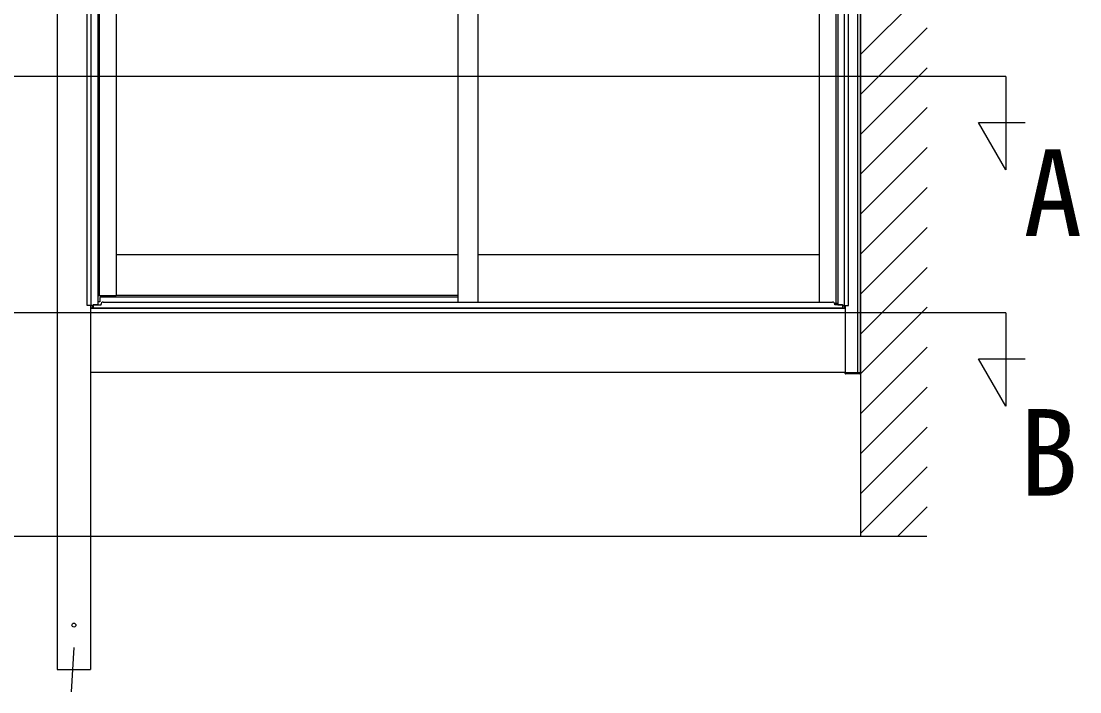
# Model space of a CAD drawing. Units: millimetres, scale not verified. Extents: x -875 to 875, y -1304 to 1297.
# Drawn here: x -391.3 to -272.2, y 702.3 to 777.7 of the extents above; entities that cross this region are included whole.
import ezdxf
from ezdxf.enums import TextEntityAlignment as Align

# ---------------------------------------------------------------- set-up
doc = ezdxf.new("R2010")
doc.units = ezdxf.units.MM
doc.header["$LTSCALE"] = 8
for name, color, linetype in [('0-2_USER1', 3, 'Continuous'), ('0-5_YKK_12', 2, 'Continuous'), ('0-7_YKK_A1', 4, 'Continuous')]:
    doc.layers.add(name, color=color, linetype=linetype)
doc.styles.add('ＭＳ ゴシック', font='')
doc.styles.get('ＭＳ ゴシック').set_extended_font_data('MS Gothic')

msp = doc.modelspace()

# ---------------------------------------------------------------- linework, layer by layer
at = {"layer": '0-5_YKK_12'}
for p, q in [((-283.615, 739.747), (-278.339, 739.747)), ((-385.375, 707.3), (-385.667, 702.3))]:
    msp.add_line(p, q, dxfattribs=at)
for points in [[(-280.544, 771.491), (-396.863, 771.491), (-396.863, 760.989), (-393.792, 766.308), (-399.068, 766.308)], [(-280.544, 771.491), (-280.544, 760.989), (-283.615, 766.308), (-278.339, 766.308)], [(-280.544, 744.93), (-396.863, 744.93), (-396.863, 734.428), (-393.792, 739.747), (-399.068, 739.747)], [(-280.544, 744.93), (-280.544, 734.428), (-283.615, 739.747)]]:
    msp.add_lwpolyline(points, dxfattribs=at)
at = {"layer": '0-7_YKK_A1'}
for p, q in [((-296.875, 879.236), (-296.875, 719.8)), ((-296.875, 738.2), (-296.875, 864.902)), ((-383.435, 745.75), (-383.435, 844.4)), ((-298.665, 745.75), (-298.665, 844.4)), ((-382.515, 842.9), (-382.515, 746.85)), ((-380.625, 842.9), (-380.625, 746.85)), ((-342.188, 842.9), (-342.188, 746.125)), ((-339.938, 842.9), (-339.938, 746.125)), ((-301.5, 842.9), (-301.542, 746.125)), ((-299.61, 842.9), (-299.652, 745.95)), ((-387.25, 841.089), (-387.25, 719.8)), ((-296.875, 773.966), (-289.375, 781.466)), ((-296.875, 769.476), (-289.375, 776.976)), ((-296.875, 764.986), (-289.375, 772.486)), ((-296.875, 760.496), (-289.375, 767.996)), ((-296.875, 756.006), (-289.375, 763.506)), ((-296.875, 751.516), (-289.375, 759.016)), ((-296.875, 747.025), (-289.375, 754.525)), ((-342.188, 751.45), (-380.625, 751.45)), ((-301.539, 751.45), (-339.938, 751.45)), ((-296.875, 742.535), (-289.375, 750.035)), ((-382.675, 746.85), (-380.625, 746.85)), ((-342.188, 746.85), (-380.625, 746.85)), ((-383.5, 745.75), (-383.5, 719.8)), ((-383.475, 745.45), (-383.475, 745.75)), ((-383.225, 745.83), (-383.225, 745.45)), ((-383.2, 745.83), (-383.2, 745.45)), ((-383.2, 745.8), (-382.325, 745.8)), ((-382.45, 746.15), (-382.675, 746.15)), ((-382.45, 746.575), (-382.45, 746.15)), ((-382.325, 746.7), (-342.188, 746.7)), ((-382.325, 745.8), (-382.325, 745.875)), ((-382.075, 746.125), (-300.025, 746.125)), ((-299.425, 745.95), (-299.786, 745.95)), ((-299.775, 745.8), (-299.775, 745.875)), ((-298.9, 745.8), (-299.775, 745.8)), ((-298.875, 745.83), (-298.875, 745.45)), ((-298.625, 745.45), (-298.625, 745.75)), ((-298.6, 745.75), (-298.6, 738.2)), ((-383.5, 745.45), (-298.6, 745.45)), ((-383.225, 745.45), (-383.475, 745.45)), ((-298.875, 745.45), (-298.625, 745.45)), ((-296.875, 738.045), (-289.375, 745.545)), ((-296.875, 733.555), (-289.375, 741.055)), ((-298.6, 738.2), (-383.5, 738.2)), ((-298.6, 738.2), (-296.875, 738.2)), ((-298.57, 738.2), (-296.93, 738.2)), ((-296.956, 738.05), (-298.544, 738.05)), ((-296.93, 738.2), (-296.9, 738.2)), ((-296.9, 738.2), (-296.906, 738.097)), ((-296.875, 729.065), (-289.375, 736.565)), ((-296.875, 724.575), (-289.375, 732.075)), ((-296.875, 720.085), (-289.375, 727.585)), ((-292.67, 719.8), (-289.375, 723.095)), ((-405.135, 719.8), (-289.406, 719.8)), ((-387.25, 719.8), (-387.25, 704.8)), ((-383.5, 719.8), (-383.5, 704.8)), ((-387.25, 704.8), (-383.5, 704.8))]:
    msp.add_line(p, q, dxfattribs=at)
for points in [[(-297.175, 738.2), (-297.175, 863.559), (-297.175, 864.902)], [(-383.875, 745.75), (-383.875, 844.4), (-383.225, 844.4)], [(-298.225, 745.75), (-298.225, 844.4), (-298.875, 844.4)], [(-382.675, 842.9), (-382.675, 745.83), (-383.225, 745.83)], [(-299.425, 842.9), (-299.425, 745.83), (-298.875, 745.83)], [(-383.28, 745.45), (-383.28, 745.75), (-383.875, 745.75)], [(-298.9, 745.83), (-298.9, 745.45), (-383.2, 745.45)], [(-298.82, 745.45), (-298.82, 745.75), (-298.225, 745.75)], [(-298.594, 738.097), (-298.6, 738.2), (-298.57, 738.2)]]:
    msp.add_lwpolyline(points, dxfattribs=at)
msp.add_circle((-385.375, 709.8), 0.225, dxfattribs=at)
for centre, radius, start, end in [((-382.325, 746.575), 0.125, 90, 180), ((-382.075, 745.875), 0.25, 90, 180), ((-300.025, 745.875), 0.25, 0, 90), ((-298.544, 738.1), 0.05, 183.5, 270), ((-296.956, 738.1), 0.05, 270, 356.5)]:
    msp.add_arc(centre, radius, start, end, dxfattribs=at)

# ---------------------------------------------------------------- texts
at = {"layer": '0-2_USER1', "style": 'ＭＳ ゴシック'}
for s, p in [('A', (-278.558, 750.636)), ('B', (-279.025, 721.42))]:
    msp.add_text(s, height=9.751, dxfattribs=at).set_placement(p, align=Align.BOTTOM_LEFT)

doc.saveas('drawing.dxf')
